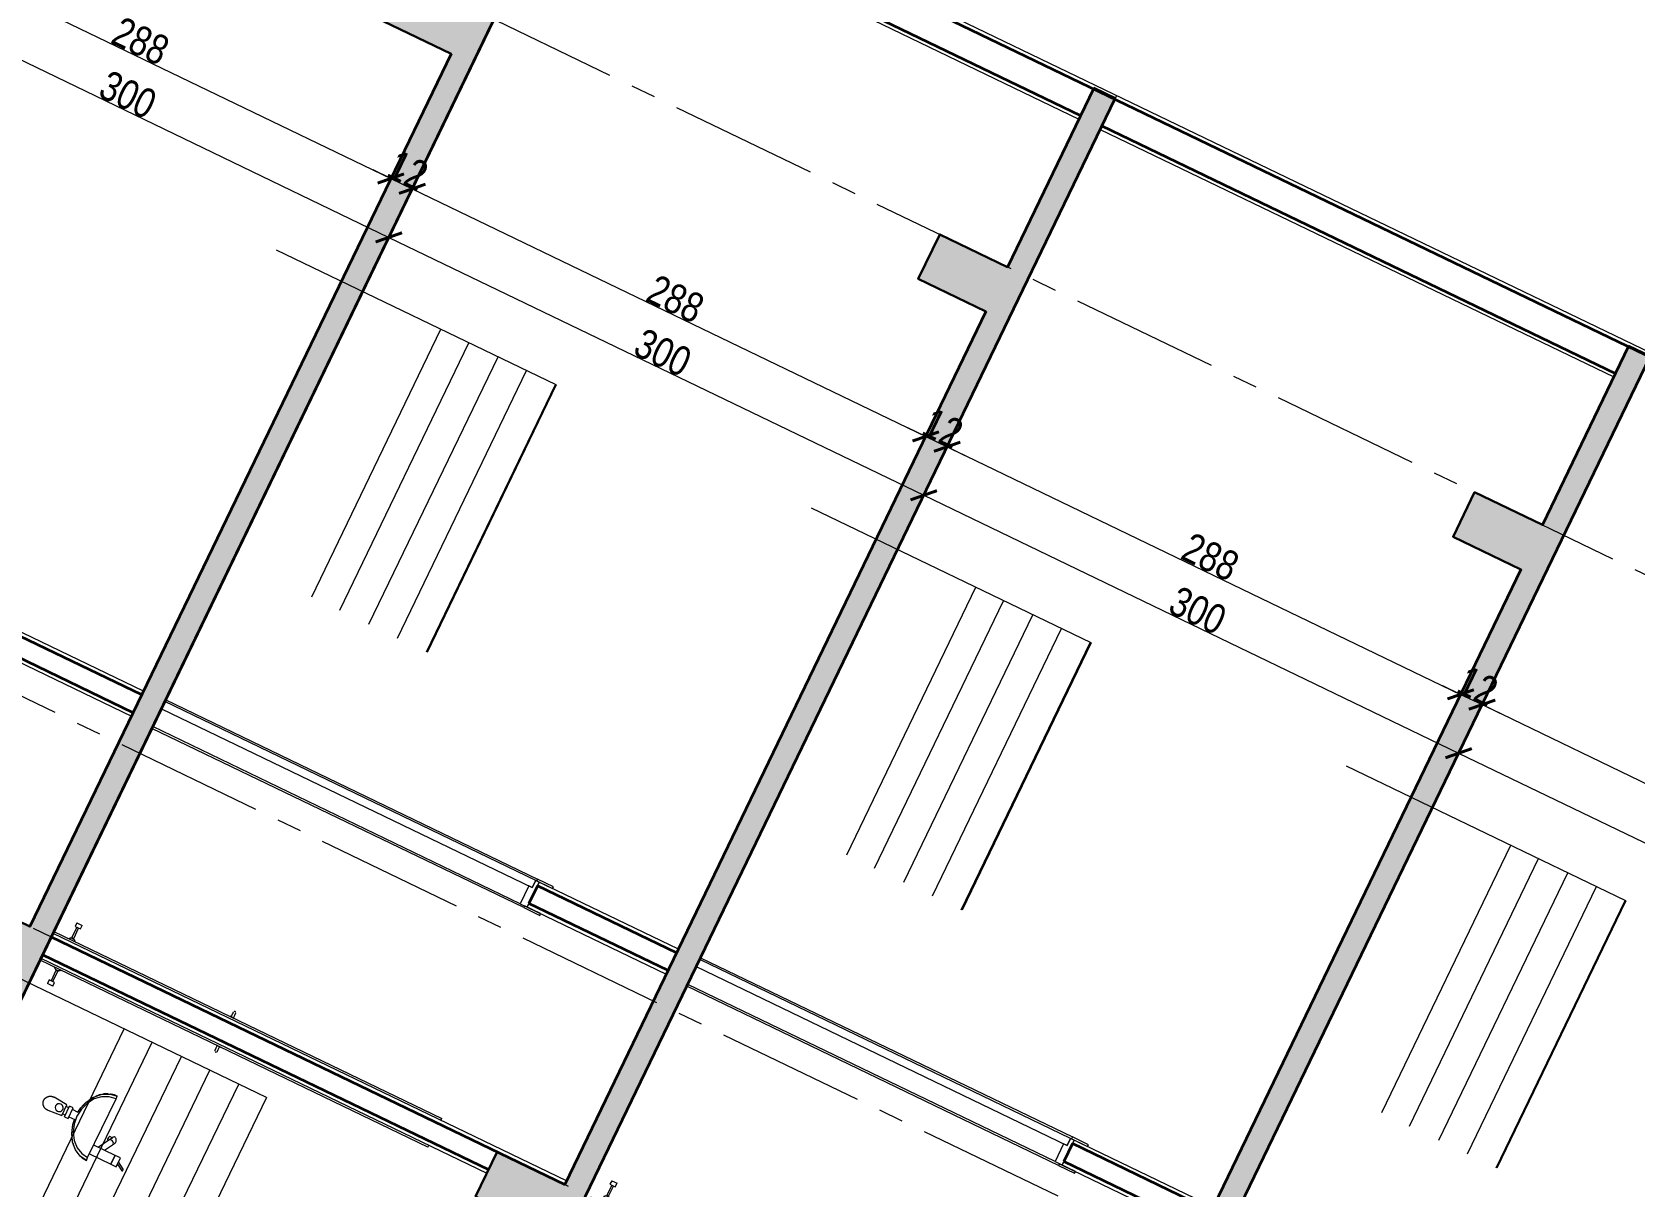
# Model space of a CAD drawing. Header units: millimetres. Extents: x 1373 to 40779, y 1939 to 6439.
# Drawn here: x 4774.6 to 4977, y 4822.8 to 4968.7 of the extents above; entities that cross this region are included whole.
import ezdxf

# ---------------------------------------------------------------- set-up
doc = ezdxf.new("R2010")
doc.units = ezdxf.units.MM
doc.linetypes.add('IMPORT-CENTER2', pattern=[112.5, 75, -12.5, 12.5, -12.5])
for name, color, linetype, lineweight in [('A-AREA-IDEN', 2, 'Continuous', 18), ('A-DETL', 6, 'Continuous', 30), ('A-DETL-GENF', 92, 'Continuous', 18), ('A-DOOR', 31, 'Continuous', 18), ('A-DOOR-FRAM', 31, 'Continuous', 18), ('A-FLOR-FNSH', 192, 'Continuous', 35), ('A-WALL', 20, 'Continuous', 9), ('A-WALL-FNSH', 113, 'Continuous', 18), ('ESYA', 3, 'Continuous', 25), ('HESAPLAMALAR', 2, 'Continuous', 30), ('P-SANR-FIXT', 6, 'Continuous', 18), ('S-GRID', 252, 'IMPORT-CENTER2', 5), ('YAZI', 2, 'Continuous', 18)]:
    doc.layers.add(name, color=color, linetype=linetype, lineweight=lineweight)
doc.layers.add('MASSE', color=7, linetype='Continuous')
doc.styles.add('50', font='arial.ttf', dxfattribs={"width": 0.8})
doc.dimstyles.new('NERGİS', dxfattribs={"dimtxt": 15, "dimasz": 10, "dimexe": 20, "dimexo": 150, "dimgap": 0, "dimtad": 1, "dimdec": 0, "dimzin": 1, "dimtxsty": '50', "dimblk": 'ARCHTICK', "dimcen": 0, "dimse1": 1, "dimse2": 1, "dimclrd": 56, "dimclrt": 56, "dimazin": 3, "dimtfac": 1, "dimtdec": 0, "dimtix": 1, "dimtmove": 2, "dimatfit": 2, "dimldrblk": 'DOTSMALL', "dimlwd": 0, "dimlwe": -1, "dimarcsym": 0})

# ---------------------------------------------------------------- blocks, each defined once
blk = doc.blocks.new('_MB_KAPI_CAMLI_B - _m_kapı_100_camlı-2073306-Schnitt 1')
at = {"layer": 'A-DOOR'}
for p, q in [((-493.75, 500.7), (-495.25, 500.7)), ((-495.25, 499.3), (-493.75, 499.3)), ((-493.75, 501.22), (-493.75, 500)), ((-493.75, 500), (-493.75, 498.78)), ((-500.65, 411.5), (-502.65, 411.5)), ((-502.65, 408.5), (-502.65, 411.5)), ((-502.65, 408.5), (-500.65, 408.5)), ((-500.65, 408.5), (-500.65, 411.5)), ((-494.9, 410.5), (-500.65, 410.5)), ((-500.65, 409.5), (-494.9, 409.5)), ((-494.9, 409.5), (-494.9, 410.5)), ((-494.48, 410.81), (-494.48, 409.19)), ((-494.48, 409.6), (-494.48, 409.19))]:
    blk.add_line(p, q, dxfattribs=at)
at = {"layer": 'A-DOOR', "flags": 128}
for points in [[(-495.25, 500.7), (-495.29, 500.7), (-495.33, 500.7), (-495.37, 500.7), (-495.41, 500.7), (-495.45, 500.7), (-495.49, 500.7), (-495.52, 500.7), (-495.56, 500.7), (-495.6, 500.7), (-495.64, 500.7), (-495.67, 500.7), (-495.71, 500.7), (-495.75, 500.7), (-495.78, 500.7), (-495.81, 500.7), (-495.85, 500.7), (-495.88, 500.7), (-495.91, 500.7), (-495.94, 500.7), (-495.97, 500.7), (-495.99, 500.7), (-496.02, 500.7), (-496.04, 500.7), (-496.07, 500.7), (-496.09, 500.7), (-496.11, 500.7), (-496.13, 500.7), (-496.15, 500.7), (-496.17, 500.7), (-496.18, 500.7), (-496.19, 500.7), (-496.21, 500.7), (-496.22, 500.7), (-496.23, 500.7), (-496.23, 500.7), (-496.24, 500.7), (-496.24, 500.7), (-496.25, 500.7), (-496.25, 500.7)], [(-496.25, 499.3), (-496.25, 499.3), (-496.25, 499.3), (-496.24, 499.3), (-496.24, 499.3), (-496.23, 499.3), (-496.22, 499.3), (-496.21, 499.3), (-496.2, 499.3), (-496.18, 499.3), (-496.17, 499.3), (-496.15, 499.3), (-496.14, 499.3), (-496.12, 499.3), (-496.1, 499.3), (-496.07, 499.3), (-496.05, 499.3), (-496.03, 499.3), (-496, 499.3), (-495.97, 499.3), (-495.95, 499.3), (-495.92, 499.3), (-495.89, 499.3), (-495.85, 499.3), (-495.82, 499.3), (-495.79, 499.3), (-495.75, 499.3), (-495.72, 499.3), (-495.68, 499.3), (-495.65, 499.3), (-495.61, 499.3), (-495.57, 499.3), (-495.54, 499.3), (-495.5, 499.3), (-495.46, 499.3), (-495.42, 499.3), (-495.38, 499.3), (-495.34, 499.3), (-495.3, 499.3), (-495.26, 499.3), (-495.25, 499.3)], [(-494.9, 410.5), (-494.88, 410.5), (-494.86, 410.51), (-494.84, 410.51), (-494.82, 410.52), (-494.8, 410.52), (-494.78, 410.53), (-494.76, 410.54), (-494.74, 410.54), (-494.72, 410.55), (-494.7, 410.56), (-494.68, 410.57), (-494.66, 410.58), (-494.65, 410.6), (-494.63, 410.61), (-494.62, 410.62), (-494.6, 410.64), (-494.58, 410.65), (-494.57, 410.67), (-494.56, 410.68), (-494.54, 410.7), (-494.53, 410.71), (-494.52, 410.73), (-494.51, 410.75), (-494.5, 410.77), (-494.49, 410.79), (-494.48, 410.8), (-494.48, 410.81)], [(-494.48, 409.19), (-494.49, 409.21), (-494.5, 409.23), (-494.51, 409.25), (-494.52, 409.27), (-494.53, 409.28), (-494.54, 409.3), (-494.56, 409.32), (-494.57, 409.33), (-494.58, 409.35), (-494.6, 409.36), (-494.61, 409.38), (-494.63, 409.39), (-494.65, 409.4), (-494.66, 409.41), (-494.68, 409.43), (-494.7, 409.44), (-494.72, 409.45), (-494.74, 409.46), (-494.75, 409.46), (-494.77, 409.47), (-494.79, 409.48), (-494.81, 409.48), (-494.83, 409.49), (-494.85, 409.49), (-494.87, 409.5), (-494.9, 409.5), (-494.9, 409.5)], [(-494.48, 410.81), (-494.45, 410.88), (-494.41, 410.95), (-494.37, 411.02), (-494.33, 411.09), (-494.28, 411.15), (-494.24, 411.22), (-494.19, 411.28), (-494.13, 411.34), (-494.08, 411.4), (-494.02, 411.46), (-493.96, 411.51), (-493.9, 411.56), (-493.84, 411.61), (-493.77, 411.66), (-493.7, 411.7), (-493.64, 411.74)], [(-493.63, 408.26), (-493.69, 408.3), (-493.76, 408.34), (-493.83, 408.38), (-493.89, 408.43), (-493.95, 408.48), (-494.01, 408.54), (-494.07, 408.59), (-494.13, 408.65), (-494.18, 408.71), (-494.23, 408.77), (-494.28, 408.84), (-494.32, 408.9), (-494.36, 408.97), (-494.4, 409.04), (-494.44, 409.11), (-494.47, 409.18), (-494.48, 409.19)]]:
    blk.add_lwpolyline(points, dxfattribs=at)
at = {"layer": 'A-DOOR'}
for start, end in [(150, 180), (180, 210), (75, 120), (240, 285)]:
    blk.add_arc((-496.25, 500), 0.7, start, end, dxfattribs=at)
blk = doc.blocks.new('_MB_KAPI_CAMLI_B - _m_kapı_90_camlı-2078673-Schnitt 1')
at = {"layer": 'A-DOOR'}
for p, q in [((-618.65, 608), (-622.65, 608)), ((-622.65, 608), (-622.65, 400)), ((-618.65, 400), (-618.65, 608)), ((-622.65, 400), (-618.65, 400))]:
    blk.add_line(p, q, dxfattribs=at)
at = {"layer": 'A-DOOR-FRAM'}
for p, q in [((-623.65, 617.5), (-623.65, 608.5)), ((-622.65, 617.5), (-623.65, 617.5)), ((-622.65, 608.5), (-622.65, 617.5)), ((-607.65, 617.5), (-608.65, 617.5)), ((-608.65, 617.5), (-608.65, 608.5)), ((-607.65, 608.5), (-607.65, 617.5)), ((-623.65, 608.5), (-622.65, 608.5)), ((-623.65, 400), (-623.65, 608.5)), ((-608.65, 610), (-622.65, 610)), ((-622.65, 610), (-622.65, 608)), ((-622.65, 608), (-618.65, 608)), ((-618.65, 608), (-618.65, 606)), ((-608.65, 606), (-608.65, 610)), ((-608.65, 608.5), (-607.65, 608.5)), ((-607.65, 608.5), (-607.65, 400)), ((-618.65, 606), (-608.65, 606)), ((-608.65, 606), (-608.65, 400))]:
    blk.add_line(p, q, dxfattribs=at)
blk = doc.blocks.new('_MB_KAPI_CAMLI_B - _m_kapı_80_camlı-V3-Schnitt 1')
at = {"layer": 'A-DOOR'}
for p, q in [((-477.55, 500), (-477.55, 501.22)), ((-476.05, 500.7), (-477.55, 500.7)), ((-477.55, 498.78), (-477.55, 500)), ((-477.55, 499.3), (-476.05, 499.3)), ((-476.82, 409.19), (-476.82, 410.81)), ((-476.82, 409.19), (-476.82, 409.6)), ((-470.65, 410.5), (-476.4, 410.5)), ((-476.4, 410.5), (-476.4, 409.5)), ((-476.4, 409.5), (-470.65, 409.5)), ((-468.65, 411.5), (-470.65, 411.5)), ((-470.65, 411.5), (-470.65, 408.5)), ((-470.65, 408.5), (-468.65, 408.5)), ((-468.65, 411.5), (-468.65, 408.5))]:
    blk.add_line(p, q, dxfattribs=at)
at = {"layer": 'A-DOOR', "flags": 128}
for points in [[(-475.05, 500.7), (-475.05, 500.7), (-475.05, 500.7), (-475.06, 500.7), (-475.06, 500.7), (-475.07, 500.7), (-475.08, 500.7), (-475.09, 500.7), (-475.1, 500.7), (-475.11, 500.7), (-475.13, 500.7), (-475.14, 500.7), (-475.16, 500.7), (-475.18, 500.7), (-475.2, 500.7), (-475.22, 500.7), (-475.25, 500.7), (-475.27, 500.7), (-475.3, 500.7), (-475.32, 500.7), (-475.35, 500.7), (-475.38, 500.7), (-475.41, 500.7), (-475.44, 500.7), (-475.48, 500.7), (-475.51, 500.7), (-475.54, 500.7), (-475.58, 500.7), (-475.61, 500.7), (-475.65, 500.7), (-475.69, 500.7), (-475.72, 500.7), (-475.76, 500.7), (-475.8, 500.7), (-475.84, 500.7), (-475.88, 500.7), (-475.92, 500.7), (-475.96, 500.7), (-476, 500.7), (-476.04, 500.7), (-476.05, 500.7)], [(-476.05, 499.3), (-476.01, 499.3), (-475.97, 499.3), (-475.93, 499.3), (-475.89, 499.3), (-475.85, 499.3), (-475.81, 499.3), (-475.77, 499.3), (-475.73, 499.3), (-475.7, 499.3), (-475.66, 499.3), (-475.62, 499.3), (-475.59, 499.3), (-475.55, 499.3), (-475.52, 499.3), (-475.48, 499.3), (-475.45, 499.3), (-475.42, 499.3), (-475.39, 499.3), (-475.36, 499.3), (-475.33, 499.3), (-475.3, 499.3), (-475.28, 499.3), (-475.25, 499.3), (-475.23, 499.3), (-475.21, 499.3), (-475.19, 499.3), (-475.17, 499.3), (-475.15, 499.3), (-475.13, 499.3), (-475.12, 499.3), (-475.1, 499.3), (-475.09, 499.3), (-475.08, 499.3), (-475.07, 499.3), (-475.06, 499.3), (-475.06, 499.3), (-475.05, 499.3), (-475.05, 499.3), (-475.05, 499.3)], [(-477.67, 411.74), (-477.6, 411.7), (-477.53, 411.66), (-477.47, 411.62), (-477.41, 411.57), (-477.34, 411.52), (-477.28, 411.46), (-477.23, 411.41), (-477.17, 411.35), (-477.12, 411.29), (-477.07, 411.23), (-477.02, 411.16), (-476.98, 411.1), (-476.93, 411.03), (-476.89, 410.96), (-476.86, 410.89), (-476.82, 410.82), (-476.82, 410.81)], [(-476.82, 409.19), (-476.85, 409.12), (-476.89, 409.05), (-476.93, 408.98), (-476.97, 408.91), (-477.01, 408.85), (-477.06, 408.78), (-477.11, 408.72), (-477.16, 408.66), (-477.22, 408.6), (-477.28, 408.54), (-477.34, 408.49), (-477.4, 408.44), (-477.46, 408.39), (-477.53, 408.34), (-477.59, 408.3), (-477.66, 408.26)], [(-476.82, 410.81), (-476.81, 410.79), (-476.8, 410.77), (-476.79, 410.75), (-476.78, 410.73), (-476.77, 410.72), (-476.75, 410.7), (-476.74, 410.68), (-476.73, 410.67), (-476.71, 410.65), (-476.7, 410.64), (-476.68, 410.62), (-476.67, 410.61), (-476.65, 410.6), (-476.63, 410.59), (-476.62, 410.57), (-476.6, 410.56), (-476.58, 410.55), (-476.56, 410.54), (-476.54, 410.54), (-476.52, 410.53), (-476.5, 410.52), (-476.48, 410.52), (-476.46, 410.51), (-476.44, 410.51), (-476.42, 410.5), (-476.4, 410.5), (-476.4, 410.5)], [(-476.4, 409.5), (-476.42, 409.5), (-476.44, 409.49), (-476.46, 409.49), (-476.48, 409.48), (-476.5, 409.48), (-476.52, 409.47), (-476.54, 409.46), (-476.56, 409.46), (-476.58, 409.45), (-476.6, 409.44), (-476.61, 409.43), (-476.63, 409.42), (-476.65, 409.4), (-476.67, 409.39), (-476.68, 409.38), (-476.7, 409.36), (-476.71, 409.35), (-476.73, 409.33), (-476.74, 409.32), (-476.75, 409.3), (-476.77, 409.29), (-476.78, 409.27), (-476.79, 409.25), (-476.8, 409.23), (-476.81, 409.21), (-476.82, 409.2), (-476.82, 409.19)]]:
    blk.add_lwpolyline(points, dxfattribs=at)
at = {"layer": 'A-DOOR'}
for start, end in [(60, 105), (255, 300), (0, 30), (330, 0)]:
    blk.add_arc((-475.05, 500), 0.7, start, end, dxfattribs=at)
at = {"layer": 'A-DOOR-FRAM'}
for p, q in [((-493.65, 400), (-493.65, 617.5)), ((-492.65, 617.5), (-493.65, 617.5)), ((-477.65, 617.5), (-478.65, 617.5)), ((-477.65, 617.5), (-477.65, 400))]:
    blk.add_line(p, q, dxfattribs=at)
blk = doc.blocks.new('KOEWKOEW')
at = {"layer": 'YAZI', "linetype": 'Continuous', "lineweight": 0}
for p, q in [((28185.88, 4635.87), (28335.91, 4635.87)), ((28185.88, 4635.87), (28185.96, 4479.1)), ((28335.91, 4635.43), (28185.88, 4635.43)), ((28335.91, 4619.25), (28185.88, 4619.25)), ((28335.91, 4603.25), (28185.88, 4603.25)), ((28335.91, 4586.84), (28185.88, 4586.84)), ((28335.91, 4571.25), (28185.86, 4571.25))]:
    blk.add_line(p, q, dxfattribs=at)
blk = doc.blocks.new('A$Cb0e8746a')
at = {"layer": 'YAZI', "linetype": 'Continuous', "lineweight": 0}
for p, q in [((0.02, 171.86), (150.05, 171.86)), ((0.02, 171.86), (0.09, 0)), ((150.05, 156.33), (0.02, 156.33)), ((150.05, 140.15), (0.02, 140.15)), ((150.05, 124.15), (0.02, 124.15)), ((150.05, 107.74), (0.02, 107.74)), ((150.05, 92.15), (0, 92.15))]:
    blk.add_line(p, q, dxfattribs=at)
blk = doc.blocks.new('_ArchTick')
at = {"color": 0, "linetype": 'ByBlock', "const_width": 0.15}
blk.add_lwpolyline([(-0.5, -0.5), (0.5, 0.5)], dxfattribs=at)
blk = doc.blocks.new('*D20651')
at = {"layer": 'Defpoints', "color": 0, "transparency": 16777216}
for p in [(23869.63, 3863.76), (23869.63, 3863.76), (23869.63, 3575.76)]:
    blk.add_point(p, dxfattribs=at)
at = {"layer": 'MASSE', "color": 56, "lineweight": 0, "transparency": 16777216}
blk.add_line((23869.63, 3575.76), (23869.63, 3863.76), dxfattribs=at)
at = {"layer": 'MASSE', "color": 56, "lineweight": 0, "transparency": 16777216, "xscale": 10, "yscale": 10, "zscale": 10}
for p, rotation in [((23869.63, 3863.76), 90), ((23869.63, 3575.76), 270)]:
    blk.add_blockref('_ArchTick', p, dxfattribs=dict(at, rotation=rotation))
at = {"layer": 'MASSE', "color": 56, "transparency": 16777216, "insert": (23861.97, 3719.76), "char_height": 15, "attachment_point": 5, "rotation": 90, "style": '50'}
blk.add_mtext('288', dxfattribs=at)
blk = doc.blocks.new('_DotSmall')
at = {"layer": 'ESYA', "color": 0, "const_width": 0.5}
blk.add_lwpolyline([(-0.0625, 0, 1), (0.0625, 0, 1)], format="xyb", close=True, dxfattribs=at)
blk = doc.blocks.new('*D20652')
at = {"layer": 'Defpoints', "color": 0, "transparency": 16777216}
for p in [(23869.63, 3875.76), (23869.63, 3875.76), (23869.63, 3863.76)]:
    blk.add_point(p, dxfattribs=at)
at = {"layer": 'MASSE', "color": 56, "lineweight": 0, "transparency": 16777216}
for p, q in [((23869.63, 3875.76), (23869.63, 3885.76)), ((23869.63, 3863.76), (23869.63, 3875.76)), ((23869.63, 3863.76), (23869.63, 3853.76))]:
    blk.add_line(p, q, dxfattribs=at)
at = {"layer": 'MASSE', "color": 56, "lineweight": 0, "transparency": 16777216, "xscale": 10, "yscale": 10, "zscale": 10}
for p, rotation in [((23869.63, 3875.76), 270), ((23869.63, 3863.76), 90)]:
    blk.add_blockref('_ArchTick', p, dxfattribs=dict(at, rotation=rotation))
at = {"layer": 'MASSE', "color": 56, "transparency": 16777216, "insert": (23862.1, 3869.76), "char_height": 15, "attachment_point": 5, "rotation": 90, "style": '50'}
blk.add_mtext('12', dxfattribs=at)
blk = doc.blocks.new('*D20653')
at = {"layer": 'Defpoints', "color": 0, "transparency": 16777216}
for p in [(23869.63, 4163.76), (23869.63, 4163.76), (23869.63, 3875.76)]:
    blk.add_point(p, dxfattribs=at)
at = {"layer": 'MASSE', "color": 56, "lineweight": 0, "transparency": 16777216}
blk.add_line((23869.63, 3875.76), (23869.63, 4163.76), dxfattribs=at)
at = {"layer": 'MASSE', "color": 56, "lineweight": 0, "transparency": 16777216, "xscale": 10, "yscale": 10, "zscale": 10}
for p, rotation in [((23869.63, 4163.76), 90), ((23869.63, 3875.76), 270)]:
    blk.add_blockref('_ArchTick', p, dxfattribs=dict(at, rotation=rotation))
at = {"layer": 'MASSE', "color": 56, "transparency": 16777216, "insert": (23861.97, 4019.76), "char_height": 15, "attachment_point": 5, "rotation": 90, "style": '50'}
blk.add_mtext('288', dxfattribs=at)
blk = doc.blocks.new('*D20654')
at = {"layer": 'Defpoints', "color": 0, "transparency": 16777216}
for p in [(23869.63, 4175.76), (23869.63, 4175.76), (23869.63, 4163.76)]:
    blk.add_point(p, dxfattribs=at)
at = {"layer": 'MASSE', "color": 56, "lineweight": 0, "transparency": 16777216}
for p, q in [((23869.63, 4175.76), (23869.63, 4185.76)), ((23869.63, 4163.76), (23869.63, 4175.76)), ((23869.63, 4163.76), (23869.63, 4153.76))]:
    blk.add_line(p, q, dxfattribs=at)
at = {"layer": 'MASSE', "color": 56, "lineweight": 0, "transparency": 16777216, "xscale": 10, "yscale": 10, "zscale": 10}
for p, rotation in [((23869.63, 4175.76), 270), ((23869.63, 4163.76), 90)]:
    blk.add_blockref('_ArchTick', p, dxfattribs=dict(at, rotation=rotation))
at = {"layer": 'MASSE', "color": 56, "transparency": 16777216, "insert": (23862.1, 4169.76), "char_height": 15, "attachment_point": 5, "rotation": 90, "style": '50'}
blk.add_mtext('12', dxfattribs=at)
blk = doc.blocks.new('*D20655')
at = {"layer": 'Defpoints', "color": 0, "transparency": 16777216}
for p in [(23869.63, 4463.76), (23869.63, 4463.76), (23869.63, 4175.76)]:
    blk.add_point(p, dxfattribs=at)
at = {"layer": 'MASSE', "color": 56, "lineweight": 0, "transparency": 16777216}
blk.add_line((23869.63, 4175.76), (23869.63, 4463.76), dxfattribs=at)
at = {"layer": 'MASSE', "color": 56, "lineweight": 0, "transparency": 16777216, "xscale": 10, "yscale": 10, "zscale": 10}
for p, rotation in [((23869.63, 4463.76), 90), ((23869.63, 4175.76), 270)]:
    blk.add_blockref('_ArchTick', p, dxfattribs=dict(at, rotation=rotation))
at = {"layer": 'MASSE', "color": 56, "transparency": 16777216, "insert": (23861.97, 4319.76), "char_height": 15, "attachment_point": 5, "rotation": 90, "style": '50'}
blk.add_mtext('288', dxfattribs=at)
blk = doc.blocks.new('*D20656')
at = {"layer": 'Defpoints', "color": 0, "transparency": 16777216}
for p in [(23869.63, 4475.76), (23869.63, 4475.76), (23869.63, 4463.76)]:
    blk.add_point(p, dxfattribs=at)
at = {"layer": 'MASSE', "color": 56, "lineweight": 0, "transparency": 16777216}
for p, q in [((23869.63, 4475.76), (23869.63, 4485.76)), ((23869.63, 4463.76), (23869.63, 4475.76)), ((23869.63, 4463.76), (23869.63, 4453.76))]:
    blk.add_line(p, q, dxfattribs=at)
at = {"layer": 'MASSE', "color": 56, "lineweight": 0, "transparency": 16777216, "xscale": 10, "yscale": 10, "zscale": 10}
for p, rotation in [((23869.63, 4475.76), 270), ((23869.63, 4463.76), 90)]:
    blk.add_blockref('_ArchTick', p, dxfattribs=dict(at, rotation=rotation))
at = {"layer": 'MASSE', "color": 56, "transparency": 16777216, "insert": (23862.1, 4469.76), "char_height": 15, "attachment_point": 5, "rotation": 90, "style": '50'}
blk.add_mtext('12', dxfattribs=at)
blk = doc.blocks.new('*D20657')
at = {"layer": 'Defpoints', "color": 0, "transparency": 16777216}
for p in [(23869.63, 4763.76), (23873.29, 4763.76), (23869.63, 4475.76)]:
    blk.add_point(p, dxfattribs=at)
at = {"layer": 'MASSE', "color": 56, "lineweight": 0, "transparency": 16777216}
blk.add_line((23869.63, 4475.76), (23869.63, 4763.76), dxfattribs=at)
at = {"layer": 'MASSE', "color": 56, "lineweight": 0, "transparency": 16777216, "xscale": 10, "yscale": 10, "zscale": 10}
for p, rotation in [((23869.63, 4763.76), 90), ((23869.63, 4475.76), 270)]:
    blk.add_blockref('_ArchTick', p, dxfattribs=dict(at, rotation=rotation))
at = {"layer": 'MASSE', "color": 56, "transparency": 16777216, "insert": (23861.97, 4619.76), "char_height": 15, "attachment_point": 5, "rotation": 90, "style": '50'}
blk.add_mtext('288', dxfattribs=at)
blk = doc.blocks.new('*D20663')
at = {"layer": 'Defpoints', "color": 0, "transparency": 16777216}
for p in [(23896.86, 3875.76), (23905.99, 3875.76), (23896.86, 3575.76)]:
    blk.add_point(p, dxfattribs=at)
at = {"layer": 'MASSE', "color": 56, "lineweight": 0, "transparency": 16777216}
blk.add_line((23896.86, 3575.76), (23896.86, 3875.76), dxfattribs=at)
at = {"layer": 'MASSE', "color": 56, "lineweight": 0, "transparency": 16777216, "xscale": 10, "yscale": 10, "zscale": 10}
for p, rotation in [((23896.86, 3875.76), 90), ((23896.86, 3575.76), 270)]:
    blk.add_blockref('_ArchTick', p, dxfattribs=dict(at, rotation=rotation))
at = {"layer": 'MASSE', "color": 56, "transparency": 16777216, "insert": (23889.2, 3725.76), "char_height": 15, "attachment_point": 5, "rotation": 90, "style": '50'}
blk.add_mtext('300', dxfattribs=at)
blk = doc.blocks.new('*D20664')
at = {"layer": 'Defpoints', "color": 0, "transparency": 16777216}
for p in [(23896.86, 4175.76), (23952.71, 4175.76), (23905.99, 3875.76)]:
    blk.add_point(p, dxfattribs=at)
at = {"layer": 'MASSE', "color": 56, "lineweight": 0, "transparency": 16777216}
blk.add_line((23896.86, 3875.76), (23896.86, 4175.76), dxfattribs=at)
at = {"layer": 'MASSE', "color": 56, "lineweight": 0, "transparency": 16777216, "xscale": 10, "yscale": 10, "zscale": 10}
for p, rotation in [((23896.86, 4175.76), 90), ((23896.86, 3875.76), 270)]:
    blk.add_blockref('_ArchTick', p, dxfattribs=dict(at, rotation=rotation))
at = {"layer": 'MASSE', "color": 56, "transparency": 16777216, "insert": (23889.2, 4025.76), "char_height": 15, "attachment_point": 5, "rotation": 90, "style": '50'}
blk.add_mtext('300', dxfattribs=at)
blk = doc.blocks.new('*D20665')
at = {"layer": 'Defpoints', "color": 0, "transparency": 16777216}
for p in [(23896.86, 4475.76), (23962.62, 4475.76), (23952.71, 4175.76)]:
    blk.add_point(p, dxfattribs=at)
at = {"layer": 'MASSE', "color": 56, "lineweight": 0, "transparency": 16777216}
blk.add_line((23896.86, 4175.76), (23896.86, 4475.76), dxfattribs=at)
at = {"layer": 'MASSE', "color": 56, "lineweight": 0, "transparency": 16777216, "xscale": 10, "yscale": 10, "zscale": 10}
for p, rotation in [((23896.86, 4475.76), 90), ((23896.86, 4175.76), 270)]:
    blk.add_blockref('_ArchTick', p, dxfattribs=dict(at, rotation=rotation))
at = {"layer": 'MASSE', "color": 56, "transparency": 16777216, "insert": (23889.2, 4325.76), "char_height": 15, "attachment_point": 5, "rotation": 90, "style": '50'}
blk.add_mtext('300', dxfattribs=at)
blk = doc.blocks.new('*D20666')
at = {"layer": 'Defpoints', "color": 0, "transparency": 16777216}
for p in [(23896.86, 4775.76), (23980.76, 4775.76), (23962.62, 4475.76)]:
    blk.add_point(p, dxfattribs=at)
at = {"layer": 'MASSE', "color": 56, "lineweight": 0, "transparency": 16777216}
blk.add_line((23896.86, 4475.76), (23896.86, 4775.76), dxfattribs=at)
at = {"layer": 'MASSE', "color": 56, "lineweight": 0, "transparency": 16777216, "xscale": 10, "yscale": 10, "zscale": 10}
for p, rotation in [((23896.86, 4775.76), 90), ((23896.86, 4475.76), 270)]:
    blk.add_blockref('_ArchTick', p, dxfattribs=dict(at, rotation=rotation))
at = {"layer": 'MASSE', "color": 56, "transparency": 16777216, "insert": (23889.2, 4625.76), "char_height": 15, "attachment_point": 5, "rotation": 90, "style": '50'}
blk.add_mtext('300', dxfattribs=at)
blk = doc.blocks.new('A$C30a75ea0')
at = {"layer": 'A-DETL-GENF'}
h = blk.add_hatch(dxfattribs=at)
h.set_pattern_fill('ANSI33', color=153, style=0)
h.set_pattern_definition([(45, (-27770.17, 3654.365), (-4.490128, 4.490128), []), (45, (-27765.68, 3654.365), (-4.490128, 4.490128), [3.175, -1.5875])])
h.paths.add_polyline_path([(1940.75, 535.19), (1940.75, 2323.19), (2190.75, 2323.19), (2190.75, 2285.19), (2215.75, 2285.19), (2215.75, 2323.19), (2791.04, 2323.19), (2791.04, 2285.19), (2816.04, 2285.19), (2816.04, 2323.19), (2997.07, 2323.19), (2997.07, 2335.19), (2190.75, 2335.19), (1940.75, 2335.19), (1940.75, 2500.19), (1700.75, 2500.19), (1700.75, 2335.19), (601.03, 2335.19), (601.03, 2323.19), (731.03, 2323.19), (731.03, 2285.19), (756.03, 2285.19), (756.03, 2323.19), (1245.75, 2323.19), (1245.75, 2285.19), (1270.75, 2285.19), (1270.75, 2323.19), (1700.75, 2323.19), (1700.75, 2035.19), (630.76, 2035.19), (630.76, 2023.19), (731.03, 2023.19), (731.03, 1985.19), (756.03, 1985.19), (756.03, 2023.19), (1245.75, 2023.19), (1245.75, 1985.19), (1270.75, 1985.19), (1270.75, 2023.19), (1700.75, 2023.19), (1700.75, 1735.19), (630.76, 1735.19), (630.76, 1723.19), (731.03, 1723.19), (731.03, 1685.19), (756.03, 1685.19), (756.03, 1723.19), (1245.75, 1723.19), (1245.75, 1685.19), (1270.75, 1685.19), (1270.75, 1723.19), (1700.75, 1723.19), (1700.75, 1435.19), (630.76, 1435.19), (630.76, 1423.19), (731.03, 1423.19), (731.03, 1385.19), (756.03, 1385.19), (756.03, 1423.19), (1245.75, 1423.19), (1245.75, 1385.19), (1270.75, 1385.19), (1270.75, 1423.19), (1700.75, 1423.19), (1700.75, 1135.19), (630.76, 1135.19), (630.76, 1123.19), (731.03, 1123.19), (731.03, 1085.19), (756.03, 1085.19), (756.03, 1123.19), (1245.75, 1123.19), (1245.75, 1085.19), (1270.75, 1085.19), (1270.75, 1123.19), (1700.75, 1123.19), (1700.75, 835.19), (731.03, 835.19), (731.03, 805.19), (430.71, 805.19), (430.72, 535.19), (430.72, 505.19), (731.03, 505.19), (731.03, 475.19), (1700.75, 475.19), (1700.75, 345.19), (1940.75, 345.19), (1940.75, 475.19), (2816.04, 475.19), (2866.04, 475.19), (2866.04, 535.19), (2816.04, 535.19), (2816.04, 835.19), (2791.9, 835.19), (2190.75, 835.19), (2190.75, 785.19), (2215.75, 785.19), (2215.75, 823.19), (2791.9, 823.19), (2791.9, 535.19)])
h.paths.add_polyline_path([(1915.75, 385.19), (1725.75, 385.19), (1725.75, 535.19), (1725.75, 2485.19), (1915.75, 2485.19), (1915.75, 2035.19), (1915.75, 535.19)], flags=16)
h.paths.add_polyline_path([(1700.75, 535.19), (455.71, 535.19), (455.71, 790.56), (731.03, 790.56), (756.03, 789.56), (756.03, 823.19), (1245.75, 823.19), (1245.75, 785.19), (1270.75, 785.19), (1270.75, 823.19), (1700.75, 823.19)], flags=16)
at = {"layer": 'A-DETL'}
for points in [[(630.76, 1735.19), (630.76, 1723.19), (731.03, 1723.19), (731.03, 1685.19), (756.03, 1685.19), (756.03, 1723.19), (1245.75, 1723.19), (1245.75, 1685.19), (1270.75, 1685.19), (1270.75, 1723.19), (1700.75, 1723.19)], [(1700.75, 1735.19), (630.76, 1735.19)], [(630.76, 1435.19), (630.76, 1423.19), (731.03, 1423.19), (731.03, 1385.19), (756.03, 1385.19), (756.03, 1423.19), (1245.75, 1423.19), (1245.75, 1385.19), (1270.75, 1385.19), (1270.75, 1423.19), (1700.75, 1423.19)], [(1700.75, 1435.19), (630.76, 1435.19)], [(630.76, 1135.19), (630.76, 1123.19), (731.03, 1123.19), (731.03, 1085.19), (756.03, 1085.19), (756.03, 1123.19), (1245.75, 1123.19), (1245.75, 1085.19), (1270.75, 1085.19), (1270.75, 1123.19), (1700.75, 1123.19)], [(1700.75, 1135.19), (630.76, 1135.19)]]:
    blk.add_lwpolyline(points, dxfattribs=at)
at = {"layer": 'A-FLOR-FNSH', "color": 250}
for p, q in [((1700.75, 1735.19), (630.76, 1735.19)), ((630.76, 1735.19), (630.76, 1723.19)), ((630.76, 1723.19), (731.03, 1723.19)), ((756.03, 1723.19), (1245.75, 1723.19)), ((1700.75, 1435.19), (630.76, 1435.19)), ((630.76, 1435.19), (630.76, 1423.19)), ((630.76, 1423.19), (731.03, 1423.19)), ((756.03, 1423.19), (1245.75, 1423.19)), ((1700.75, 1135.19), (630.76, 1135.19)), ((756.03, 1123.19), (1245.75, 1123.19))]:
    blk.add_line(p, q, dxfattribs=at)
at = {"layer": 'A-WALL', "lineweight": 35}
for p, q in [((631.03, 1135.19), (631.03, 2323.19)), ((646.03, 1435.19), (646.03, 1723.19)), ((1115.75, 1723.19), (1115.75, 1645.19)), ((1125.75, 1723.19), (1125.75, 1645.19)), ((1115.75, 1645.19), (1125.75, 1645.19)), ((646.03, 1135.19), (646.03, 1423.19)), ((1115.75, 1423.19), (1115.75, 1345.19)), ((1125.75, 1423.19), (1125.75, 1345.19)), ((1245.75, 1135.19), (1245.75, 1423.19)), ((1255.75, 1135.19), (1255.75, 1385.19)), ((1115.75, 1345.19), (1125.75, 1345.19)), ((1115.75, 1123.19), (1115.75, 1045.19)), ((1125.75, 1123.19), (1125.75, 1045.19))]:
    blk.add_line(p, q, dxfattribs=at)
at = {"layer": 'A-WALL-FNSH', "color": 7, "lineweight": 9}
for p, q in [((629.03, 2323.19), (629.03, 1135.19)), ((648.03, 1435.19), (648.03, 1723.19)), ((1113.75, 1723.19), (1113.75, 1645.19)), ((1127.75, 1645.19), (1127.75, 1723.19)), ((1113.75, 1645.19), (1115.75, 1645.19)), ((1125.75, 1645.19), (1127.75, 1645.19)), ((629.03, 1435.19), (630.76, 1435.19)), ((648.03, 1135.19), (648.03, 1423.19)), ((1113.75, 1423.19), (1113.75, 1345.19)), ((1127.75, 1345.19), (1127.75, 1423.19)), ((1243.75, 1423.19), (1243.75, 1135.19)), ((1257.75, 1135.19), (1257.75, 1385.19)), ((1113.75, 1345.19), (1115.75, 1345.19)), ((1125.75, 1345.19), (1127.75, 1345.19)), ((1113.75, 1123.19), (1113.75, 1045.19)), ((1127.75, 1045.19), (1127.75, 1123.19))]:
    blk.add_line(p, q, dxfattribs=at)
at = {"layer": 'P-SANR-FIXT', "color": 8}
for p, q in [((1331.19, 1215.19), (1331.19, 1212.19)), ((1331.49, 1215.19), (1331.19, 1215.19)), ((1336.19, 1215.19), (1331.49, 1215.19)), ((1335.73, 1218.88), (1333.42, 1215.19)), ((1334.6, 1215.19), (1335.01, 1215.86)), ((1334.98, 1215.79), (1336.76, 1218.64)), ((1334.98, 1215.19), (1335.01, 1215.86)), ((1335.75, 1218.9), (1335.73, 1218.87)), ((1335.8, 1218.93), (1335.75, 1218.9)), ((1335.86, 1218.94), (1335.8, 1218.93)), ((1335.94, 1218.96), (1335.86, 1218.94)), ((1336.03, 1218.96), (1335.94, 1218.96)), ((1336.12, 1218.96), (1336.03, 1218.96)), ((1336.23, 1218.94), (1336.12, 1218.96)), ((1336.19, 1212.19), (1336.19, 1215.19)), ((1336.33, 1218.93), (1336.23, 1218.94)), ((1336.43, 1218.9), (1336.33, 1218.93)), ((1336.52, 1218.87), (1336.43, 1218.9)), ((1336.6, 1218.84), (1336.52, 1218.87)), ((1336.67, 1218.8), (1336.6, 1218.84)), ((1336.72, 1218.76), (1336.67, 1218.8)), ((1336.76, 1218.72), (1336.72, 1218.76)), ((1336.74, 1218.62), (1336.77, 1218.65)), ((1336.77, 1218.68), (1336.76, 1218.72)), ((1336.77, 1218.65), (1336.77, 1218.68)), ((1322.96, 1208.17), (1322.93, 1207.91)), ((1322.93, 1207.91), (1322.97, 1207.69)), ((1323.06, 1208.44), (1322.96, 1208.17)), ((1322.97, 1207.69), (1323.09, 1207.49)), ((1323.23, 1208.71), (1323.06, 1208.44)), ((1323.11, 1207.47), (1323.26, 1207.35)), ((1323.45, 1208.96), (1323.23, 1208.71)), ((1323.26, 1207.35), (1323.95, 1206.96)), ((1323.26, 1207.35), (1323.5, 1207.26)), ((1323.73, 1209.19), (1323.45, 1208.96)), ((1323.86, 1207.06), (1323.68, 1205.62)), ((1324.03, 1209.38), (1323.73, 1209.19)), ((1324.35, 1209.53), (1324.03, 1209.38)), ((1324.68, 1209.62), (1324.35, 1209.53)), ((1324.99, 1209.65), (1324.68, 1209.62)), ((1324.75, 1206.5), (1325.57, 1206.03)), ((1325.27, 1209.62), (1324.99, 1209.65)), ((1325.5, 1209.53), (1325.27, 1209.62)), ((1327.06, 1208.64), (1325.51, 1209.52)), ((1331.2, 1206.28), (1327.06, 1208.64)), ((1331.19, 1212.19), (1331.49, 1212.19)), ((1331.19, 1212.19), (1331.19, 1200.19)), ((1331.49, 1212.19), (1331.19, 1212.19)), ((1331.49, 1212.19), (1336.19, 1212.19)), ((1336.19, 1212.19), (1331.49, 1212.19)), ((1336.19, 1200.19), (1336.19, 1212.19)), ((1305.25, 1200.19), (1303.75, 1200.19)), ((1304.36, 1196.44), (1303.75, 1200.19)), ((1305.25, 1200.19), (1305.81, 1196.57)), ((1338.25, 1200.19), (1305.25, 1200.19)), ((1325.57, 1206.03), (1331.25, 1202.79)), ((1325.87, 1205.35), (1325.93, 1205.84)), ((1337.69, 1196.57), (1338.25, 1200.19)), ((1339.75, 1200.19), (1338.25, 1200.19)), ((1339.75, 1200.19), (1339.13, 1196.44)), ((1306.16, 1192.94), (1304.36, 1196.44)), ((1305.81, 1196.57), (1307.46, 1193.19)), ((1309.02, 1189.94), (1306.16, 1192.94)), ((1307.46, 1193.19), (1310.08, 1190.29)), ((1310.08, 1190.29), (1313.5, 1188.07)), ((1330, 1188.07), (1333.42, 1190.29)), ((1333.42, 1190.29), (1336.04, 1193.19)), ((1337.34, 1192.94), (1334.48, 1189.94)), ((1336.04, 1193.19), (1337.69, 1196.57)), ((1339.13, 1196.44), (1337.34, 1192.94)), ((1312.75, 1187.64), (1309.02, 1189.94)), ((1317.09, 1186.19), (1312.75, 1187.64)), ((1313.5, 1188.07), (1317.48, 1186.67)), ((1319.73, 1185.78), (1317.09, 1186.19)), ((1317.48, 1186.67), (1321.75, 1186.19)), ((1318.75, 1182.69), (1318.75, 1180.69)), ((1324.75, 1182.69), (1318.75, 1182.69)), ((1319.75, 1185.94), (1319.75, 1182.69)), ((1321.75, 1186.19), (1326.02, 1186.67)), ((1323.75, 1182.69), (1323.75, 1185.94)), ((1326.41, 1186.19), (1323.77, 1185.78)), ((1324.75, 1180.69), (1324.75, 1182.69)), ((1326.02, 1186.67), (1330, 1188.07)), ((1330.75, 1187.64), (1326.41, 1186.19)), ((1334.48, 1189.94), (1330.75, 1187.64)), ((1318.75, 1179.19), (1318.09, 1171.72)), ((1324.75, 1180.69), (1318.75, 1180.69)), ((1324.75, 1179.19), (1318.75, 1179.19)), ((1319.75, 1180.69), (1319.75, 1179.19)), ((1323.75, 1179.19), (1323.75, 1180.69)), ((1325.4, 1171.72), (1324.75, 1179.19)), ((1318.08, 1171.49), (1318.09, 1171.64)), ((1318.08, 1171.34), (1318.08, 1171.49)), ((1318.09, 1171.19), (1318.08, 1171.34)), ((1318.09, 1171.64), (1318.09, 1171.72)), ((1318.1, 1171.03), (1318.09, 1171.19)), ((1318.11, 1170.88), (1318.1, 1171.03)), ((1318.14, 1170.73), (1318.11, 1170.88)), ((1318.17, 1170.58), (1318.14, 1170.73)), ((1318.2, 1170.43), (1318.17, 1170.58)), ((1318.24, 1170.29), (1318.2, 1170.43)), ((1318.29, 1170.14), (1318.24, 1170.29)), ((1318.34, 1170), (1318.29, 1170.14)), ((1318.4, 1169.86), (1318.34, 1170)), ((1318.46, 1169.72), (1318.4, 1169.86)), ((1318.53, 1169.58), (1318.46, 1169.72)), ((1318.61, 1169.45), (1318.53, 1169.58)), ((1318.69, 1169.32), (1318.61, 1169.45)), ((1318.77, 1169.2), (1318.69, 1169.32)), ((1318.86, 1169.07), (1318.77, 1169.2)), ((1318.96, 1168.95), (1318.86, 1169.07)), ((1319.06, 1168.84), (1318.96, 1168.95)), ((1319.16, 1168.73), (1319.06, 1168.84)), ((1319.27, 1168.62), (1319.16, 1168.73)), ((1319.39, 1168.52), (1319.27, 1168.62)), ((1319.5, 1168.42), (1319.39, 1168.52)), ((1319.62, 1168.33), (1319.5, 1168.42)), ((1319.75, 1168.24), (1319.62, 1168.33)), ((1319.87, 1168.16), (1319.75, 1168.24)), ((1320.01, 1168.08), (1319.87, 1168.16)), ((1320.14, 1168.01), (1320.01, 1168.08)), ((1320.28, 1167.94), (1320.14, 1168.01)), ((1320.42, 1167.88), (1320.28, 1167.94)), ((1320.56, 1167.82), (1320.42, 1167.88)), ((1320.7, 1167.77), (1320.56, 1167.82)), ((1320.85, 1167.72), (1320.7, 1167.77)), ((1320.99, 1167.69), (1320.85, 1167.72)), ((1321.14, 1167.65), (1320.99, 1167.69)), ((1321.29, 1167.63), (1321.14, 1167.65)), ((1321.44, 1167.61), (1321.29, 1167.63)), ((1321.6, 1167.59), (1321.44, 1167.61)), ((1321.75, 1167.58), (1321.6, 1167.59)), ((1321.83, 1167.59), (1321.75, 1167.58)), ((1321.98, 1167.6), (1321.83, 1167.59)), ((1322.13, 1167.62), (1321.98, 1167.6)), ((1322.28, 1167.64), (1322.13, 1167.62)), ((1322.43, 1167.67), (1322.28, 1167.64)), ((1322.58, 1167.71), (1322.43, 1167.67)), ((1322.72, 1167.75), (1322.58, 1167.71)), ((1322.87, 1167.79), (1322.72, 1167.75)), ((1323.01, 1167.85), (1322.87, 1167.79)), ((1323.15, 1167.91), (1323.01, 1167.85)), ((1323.29, 1167.97), (1323.15, 1167.91)), ((1323.43, 1168.04), (1323.29, 1167.97)), ((1323.56, 1168.12), (1323.43, 1168.04)), ((1323.69, 1168.2), (1323.56, 1168.12)), ((1323.81, 1168.28), (1323.69, 1168.2)), ((1323.94, 1168.37), (1323.81, 1168.28)), ((1324.05, 1168.47), (1323.94, 1168.37)), ((1324.17, 1168.57), (1324.05, 1168.47)), ((1324.28, 1168.68), (1324.17, 1168.57)), ((1324.39, 1168.78), (1324.28, 1168.68)), ((1324.49, 1168.9), (1324.39, 1168.78)), ((1324.59, 1169.02), (1324.49, 1168.9)), ((1324.68, 1169.14), (1324.59, 1169.02)), ((1324.77, 1169.26), (1324.68, 1169.14)), ((1324.85, 1169.39), (1324.77, 1169.26)), ((1324.93, 1169.52), (1324.85, 1169.39)), ((1325, 1169.65), (1324.93, 1169.52)), ((1325.06, 1169.79), (1325, 1169.65)), ((1325.13, 1169.93), (1325.06, 1169.79)), ((1325.18, 1170.07), (1325.13, 1169.93)), ((1325.23, 1170.22), (1325.18, 1170.07)), ((1325.28, 1170.36), (1325.23, 1170.22)), ((1325.31, 1170.51), (1325.28, 1170.36)), ((1325.35, 1170.66), (1325.31, 1170.51)), ((1325.37, 1170.81), (1325.35, 1170.66)), ((1325.39, 1170.96), (1325.37, 1170.81)), ((1325.41, 1171.11), (1325.39, 1170.96)), ((1325.4, 1171.72), (1325.41, 1171.57)), ((1325.41, 1171.57), (1325.42, 1171.42)), ((1325.42, 1171.42), (1325.41, 1171.26)), ((1325.41, 1171.26), (1325.41, 1171.11))]:
    blk.add_line(p, q, dxfattribs=at)
for start, end in [(0, 180), (180, 0)]:
    blk.add_arc((1321.75, 1176.26), 2, start, end, dxfattribs=at)
for centre, major_axis, ratio, start_param, end_param in [((1333.75, 1214.78), (-0.424, 0.266), 0.866706, 5.338661, 5.782139), ((1333.75, 1214.78), (-0.424, 0.266), 0.866706, 4.895183, 5.338661), ((1326.31, 1207.34), (0.74, 1.3), 0.852862, 0.453006, 3.141593), ((1326.31, 1207.34), (0.74, 1.3), 0.852862, 0.453006, 3.141593), ((1326.31, 1207.34), (0.74, 1.3), 0.852862, 6.212592, 6.736191), ((1326.31, 1207.34), (0.74, 1.3), 0.852862, 6.212592, 6.736191), ((1324.78, 1205.48), (-1.09, 0.14), 0.228524, 0.093295, 0.878693), ((1324.78, 1205.48), (-1.09, 0.14), 0.228524, 0.878693, 2.973089), ((1324.78, 1205.48), (-1.09, 0.14), 0.228524, 3.141593, 3.234888)]:
    blk.add_ellipse(centre, major_axis=major_axis, ratio=ratio, start_param=start_param, end_param=end_param, dxfattribs=at)
for points, knots in [([(1323.88, 1207.08), (1323.88, 1207.08), (1323.89, 1207.08), (1323.91, 1207.08), (1323.94, 1207.08), (1323.97, 1207.06), (1324.01, 1207.04), (1324.09, 1206.99), (1324.18, 1206.92), (1324.24, 1206.87)], [0.625, 0.625, 0.625, 0.625, 0.65625, 0.6875, 0.75, 0.78125, 0.8125, 0.875, 1, 1, 1, 1]), ([(1324.24, 1206.87), (1324.3, 1206.82), (1324.43, 1206.71), (1324.64, 1206.57), (1324.8, 1206.47), (1324.88, 1206.43), (1324.9, 1206.42)], [0, 0, 0, 0, 0.2, 0.4, 0.55, 0.6, 0.6, 0.6, 0.6]), ([(1303.75, 1200.19), (1303.75, 1199.11), (1303.91, 1197.92), (1304.26, 1196.77), (1304.29, 1196.68)], [-1, -1, -1, -1, -0.92857143, -0.92203228, -0.92203228, -0.92203228, -0.92203228]), ([(1339.21, 1196.68), (1339.24, 1196.77), (1339.58, 1197.92), (1339.75, 1199.11), (1339.75, 1200.19)], [-0.07796772, -0.07796772, -0.07796772, -0.07796772, -0.07142857, 0, 0, 0, 0]), ([(1304.68, 1195.58), (1304.92, 1195), (1305.3, 1194.26), (1305.75, 1193.54), (1305.87, 1193.36)], [-0.89686244, -0.89686244, -0.89686244, -0.89686244, -0.85714286, -0.84384726, -0.84384726, -0.84384726, -0.84384726]), ([(1306.72, 1192.21), (1307.02, 1191.84), (1307.57, 1191.24), (1308.17, 1190.67), (1308.43, 1190.44)], [-0.81434575, -0.81434575, -0.81434575, -0.81434575, -0.78571429, -0.76523459, -0.76523459, -0.76523459, -0.76523459]), ([(1335.07, 1190.44), (1335.33, 1190.67), (1335.93, 1191.24), (1336.47, 1191.84), (1336.77, 1192.21)], [-0.23476541, -0.23476541, -0.23476541, -0.23476541, -0.21428571, -0.18565425, -0.18565425, -0.18565425, -0.18565425]), ([(1337.63, 1193.36), (1337.74, 1193.54), (1338.2, 1194.26), (1338.57, 1195), (1338.81, 1195.58)], [-0.15615274, -0.15615274, -0.15615274, -0.15615274, -0.14285714, -0.10313756, -0.10313756, -0.10313756, -0.10313756]), ([(1309.59, 1189.5), (1309.89, 1189.28), (1310.61, 1188.78), (1311.38, 1188.33), (1311.83, 1188.09)], [-0.73604122, -0.73604122, -0.73604122, -0.73604122, -0.71428571, -0.68565425, -0.68565425, -0.68565425, -0.68565425]), ([(1313.27, 1187.4), (1313.49, 1187.31), (1314.38, 1186.94), (1315.31, 1186.64), (1316.02, 1186.45)], [-0.65615274, -0.65615274, -0.65615274, -0.65615274, -0.64285714, -0.60313756, -0.60313756, -0.60313756, -0.60313756]), ([(1317.38, 1186.13), (1317.5, 1186.1), (1318.28, 1185.95), (1319.07, 1185.84), (1319.74, 1185.78)], [-0.57796772, -0.57796772, -0.57796772, -0.57796772, -0.57142857, -0.53566634, -0.53566634, -0.53566634, -0.53566634]), ([(1323.76, 1185.78), (1324.43, 1185.84), (1325.22, 1185.95), (1325.99, 1186.1), (1326.11, 1186.13)], [-0.46433366, -0.46433366, -0.46433366, -0.46433366, -0.42857143, -0.42203228, -0.42203228, -0.42203228, -0.42203228]), ([(1327.48, 1186.45), (1328.19, 1186.64), (1329.12, 1186.94), (1330.01, 1187.31), (1330.23, 1187.4)], [-0.39686244, -0.39686244, -0.39686244, -0.39686244, -0.35714286, -0.34384726, -0.34384726, -0.34384726, -0.34384726]), ([(1331.66, 1188.09), (1332.11, 1188.33), (1332.86, 1188.77), (1333.57, 1189.25), (1333.85, 1189.46)], [-0.31434575, -0.31434575, -0.31434575, -0.31434575, -0.28571429, -0.26523459, -0.26523459, -0.26523459, -0.26523459])]:
    blk.add_open_spline(points, degree=3, knots=knots, dxfattribs=at)
at = {"layer": 'S-GRID', "lineweight": 18}
for p, q in [((731.03, 0), (731.03, 3015.89)), ((1142.75, 0), (1142.75, 3015.89)), ((1245.75, 0), (1245.75, 3015.89))]:
    blk.add_line(p, q, dxfattribs=at)
at = {"layer": 'A-AREA-IDEN'}
blk.add_blockref('A$Cb0e8746a', (1271.56, 1096.43), dxfattribs=at)
at = {"layer": 'A-DOOR'}
for name, p in [('_MB_KAPI_CAMLI_B - _m_kapı_100_camlı-2073306-Schnitt 1', (1736.4, 1035.19)), ('_MB_KAPI_CAMLI_B - _m_kapı_80_camlı-V3-Schnitt 1', (1736.4, 735.19)), ('_MB_KAPI_CAMLI_B - _m_kapı_100_camlı-2073306-Schnitt 1', (1736.4, 735.19))]:
    blk.add_blockref(name, p, dxfattribs=at)
at = {"layer": 'A-DOOR-FRAM'}
for p in [(1736.4, 1035.19), (1736.4, 735.19)]:
    blk.add_blockref('_MB_KAPI_CAMLI_B - _m_kapı_90_camlı-2078673-Schnitt 1', p, dxfattribs=at)
at = {"layer": 'HESAPLAMALAR', "linetype": 'ByBlock'}
for p in [(-27302.15, -2792.14), (-27302.15, -3092.14), (-27302.15, -3392.14)]:
    blk.add_blockref('KOEWKOEW', p, dxfattribs=at)
at = {"layer": 'MASSE', "color": 4}
for base, p1, p2, picture, middle in [((853.3, 2035.19), (919.07, 1735.19), (937.2, 2035.19), '*D20666', (845.64, 1885.19)), ((826.07, 2023.19), (826.07, 1735.19), (829.73, 2023.19), '*D20657', (818.41, 1879.19)), ((826.07, 1735.19), (826.07, 1723.19), (826.07, 1735.19), '*D20656', (818.54, 1729.19)), ((853.3, 1735.19), (909.15, 1435.19), (919.07, 1735.19), '*D20665', (845.64, 1585.19)), ((826.07, 1723.19), (826.07, 1435.19), (826.07, 1723.19), '*D20655', (818.41, 1579.19)), ((826.07, 1435.19), (826.07, 1423.19), (826.07, 1435.19), '*D20654', (818.54, 1429.19)), ((853.3, 1435.19), (862.43, 1135.19), (909.15, 1435.19), '*D20664', (845.64, 1285.19)), ((826.07, 1423.19), (826.07, 1135.19), (826.07, 1423.19), '*D20653', (818.41, 1279.19)), ((826.07, 1135.19), (826.07, 1123.19), (826.07, 1135.19), '*D20652', (818.54, 1129.19)), ((853.3, 1135.19), (853.3, 835.19), (862.43, 1135.19), '*D20663', (845.64, 985.19)), ((826.07, 1123.19), (826.07, 835.19), (826.07, 1123.19), '*D20651', (818.41, 979.19))]:
    dim = blk.add_linear_dim(base=base, p1=p1, p2=p2, angle=90, dimstyle='NERGİS', dxfattribs=at)
    dim.commit()
    dim.dimension.update_dxf_attribs({"geometry": picture, "text_midpoint": middle, "insert": (-23043.56, -2740.57)})

msp = doc.modelspace()

# ---------------------------------------------------------------- block references
at = {"layer": 'HESAPLAMALAR', "color": 4, "xscale": 0.2499999999999999, "yscale": 0.2499999999999999, "zscale": 0.2499999999999999, "rotation": 244.2513197565932}
msp.add_blockref('A$C30a75ea0', (4656.66, 5258.15), dxfattribs=at)

doc.saveas('drawing.dxf')
